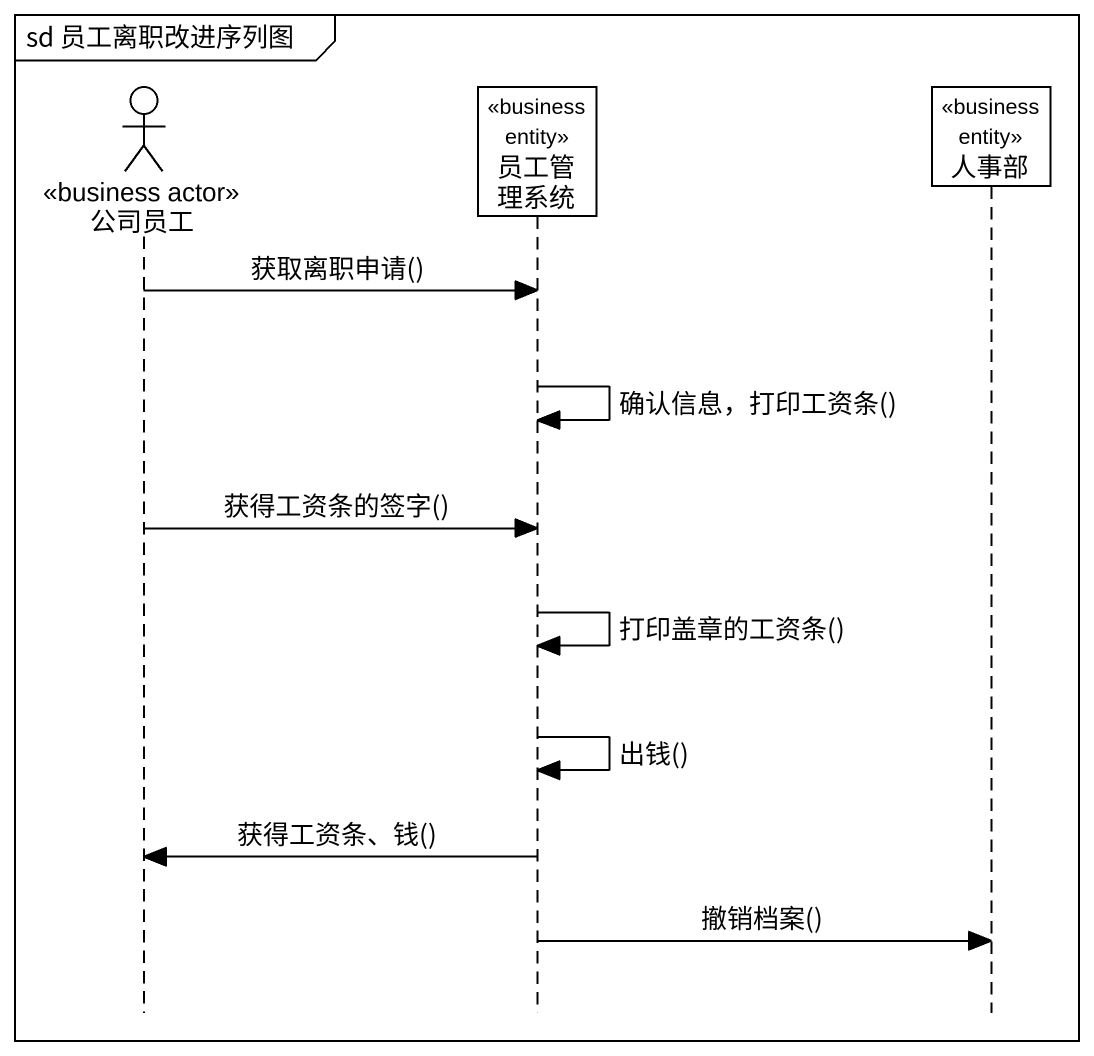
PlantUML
@startuml
mainframe sd 员工离职改进序列图
hide footbox
actor 公司员工 <<business actor>>
participant 员工管理系统 <<business entity>>
participant 人事部 <<business entity>>

公司员工 -> 员工管理系统 : 获取离职申请()
员工管理系统 -> 员工管理系统 : 确认信息，打印工资条()
公司员工 -> 员工管理系统 : 获得工资条的签字()
员工管理系统 -> 员工管理系统 : 打印盖章的工资条()
员工管理系统 -> 员工管理系统 : 出钱()
员工管理系统 -> 公司员工 : 获得工资条、钱()
员工管理系统 -> 人事部 : 撤销档案()
@enduml
